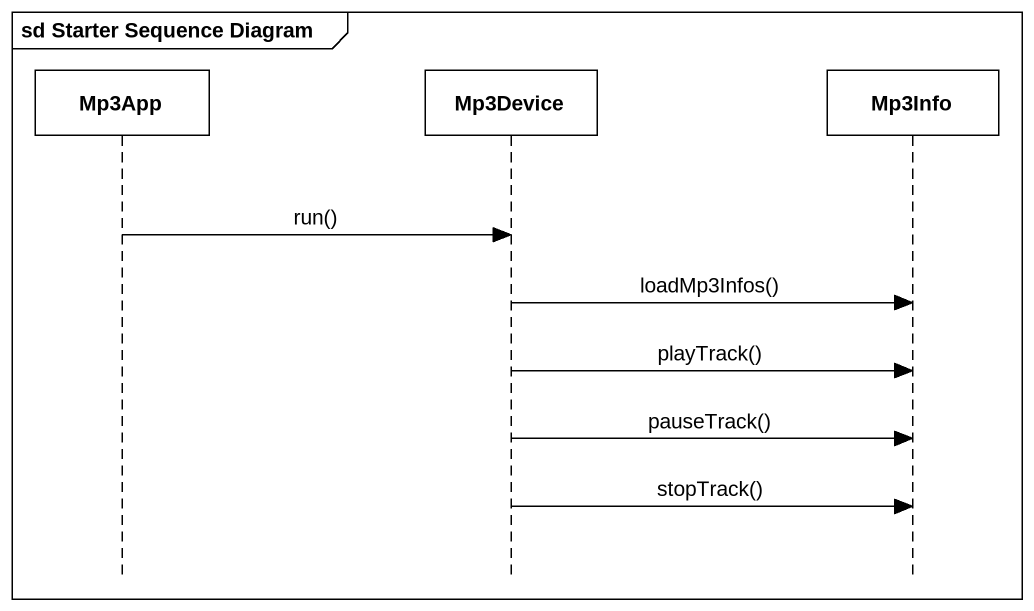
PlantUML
@startuml
mainframe sd Starter Sequence Diagram
hide footbox
participant Mp3App
participant Mp3Device
participant Mp3Info

Mp3App -> Mp3Device : run()
Mp3Device -> Mp3Info : loadMp3Infos()
Mp3Device -> Mp3Info : playTrack()
Mp3Device -> Mp3Info : pauseTrack()
Mp3Device -> Mp3Info : stopTrack()
@enduml
